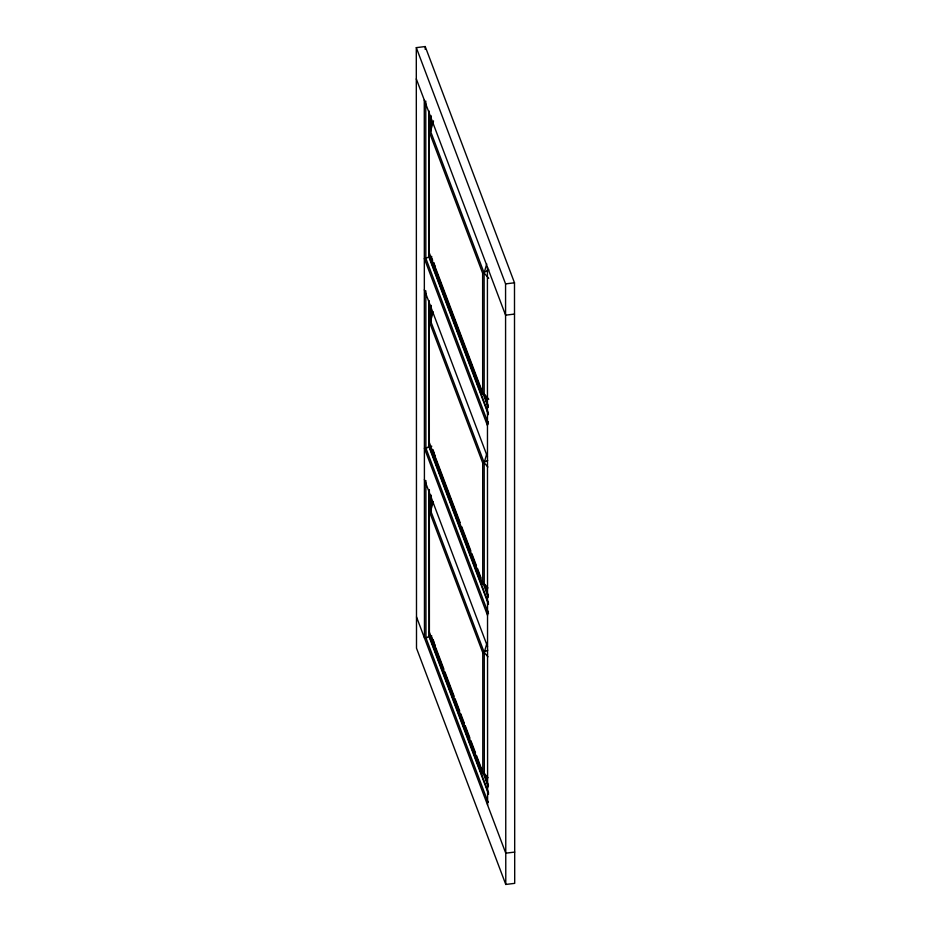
<?xml version="1.0" encoding="UTF-8"?>
<svg xmlns="http://www.w3.org/2000/svg" width="931" height="931" viewBox="0 0 931 931"><rect width="100%" height="100%" fill="white"/><g stroke="black" fill="none" stroke-linecap="round" stroke-linejoin="round"><path stroke-width="1.4" d="M488.728 278.322L484.12 273.004L430.553 131.248L430.937 115.56M487.867 467.025L484.19 462.765L430.622 321.02L431.006 305.321M487.937 656.786L484.248 652.526L430.692 510.782L431.076 495.083M488.763 399.271L484.167 393.953L482.677 394.127L482.63 273.179L429.075 131.434L430.553 131.248L431.193 120.588M487.914 587.973L484.225 583.714L482.747 583.888L482.7 462.94L429.133 321.195L430.622 321.02L431.262 310.349M487.972 777.734L484.295 773.475L482.805 773.649L482.77 652.701L429.203 510.956L430.692 510.782L431.321 500.11M487.995 422.837L488.321 421.545M488.065 612.598L488.391 611.306M488.216 801.707L488.123 802.371L425.956 637.84L425.898 480.605M430.553 131.248L433.532 120.879M430.622 321.02L433.218 311.943M486.715 263.927L484.12 273.004L484.167 393.953L488.216 407.103M430.692 510.782L433.287 501.704M486.785 453.688L484.19 462.765L484.225 583.714L488.286 596.864M486.855 643.449L484.248 652.526L484.295 773.475L488.356 786.625M488.438 424.012L425.828 258.318L429.261 256.793L429.203 111.615M488.507 613.773L425.886 448.079L429.319 446.554L429.272 301.376M425.956 637.84L429.389 636.315L429.342 489.694M488.856 269.897L482.63 273.179M487.739 460.438L482.7 462.94M487.797 650.199L482.77 652.701M416.297 47.644L425.223 46.55L514.494 282.791L514.703 883.356L505.777 884.45L416.506 648.209L416.297 47.644L505.568 283.885L505.777 884.45M431.728 256.49L429.261 256.793L488.426 413.387M505.568 283.885L514.494 282.791M514.494 314.073L505.58 315.167L416.308 78.914M431.798 446.252L429.319 446.554L488.496 603.148M426.957 447.939L424.408 448.253L487.53 615.321M431.868 636.013L429.389 636.315L488.566 792.909M427.015 637.712L424.466 638.014L424.28 100.013M514.692 852.086L505.766 853.168L416.506 616.927M431.239 256.549L432.671 260.343M433.625 262.879L435.068 266.673L433.846 262.728M435.58 268.023L488.112 407.068M429.11 252.382L482.677 394.127M488.426 414.632L428.935 257.2L428.888 110.777M424.338 258.492L487.46 425.548M424.35 289.774L487.472 456.83M432.74 450.104L435.126 456.434L433.101 449.859M435.638 457.784L460.123 522.582M461.66 526.632L470.842 550.931M471.854 553.631L476.451 565.78M477.475 568.48L481.036 577.93M482.06 580.63L488.181 596.829M429.179 442.144L482.747 583.888M488.496 604.394L429.005 446.961L428.958 300.538M424.42 479.535L487.541 646.591M431.844 637.339L435.196 646.195L433.171 639.62M435.708 647.545L443.866 669.145M444.89 671.845L454.072 696.144M455.096 698.844L459.681 710.993M460.705 713.693L464.278 723.143M465.291 725.843L469.887 737.992M470.9 740.692L475.497 752.842M476.521 755.541L488.251 786.59M429.249 631.905L482.805 773.649M488.566 794.155L429.075 636.723L429.016 490.3M484.167 393.953L488.31 406.242M484.225 583.714L488.368 596.003M484.295 773.475L488.438 785.776M487.413 267.069L487.6 805.082M431.193 116.491L431.193 130.666M431.251 306.252L431.262 321.87M431.321 496.014L431.332 511.631M425.77 101.083L425.828 258.318M425.839 290.844L425.886 448.079M425.223 46.55L425.223 49.39"/></g></svg>
